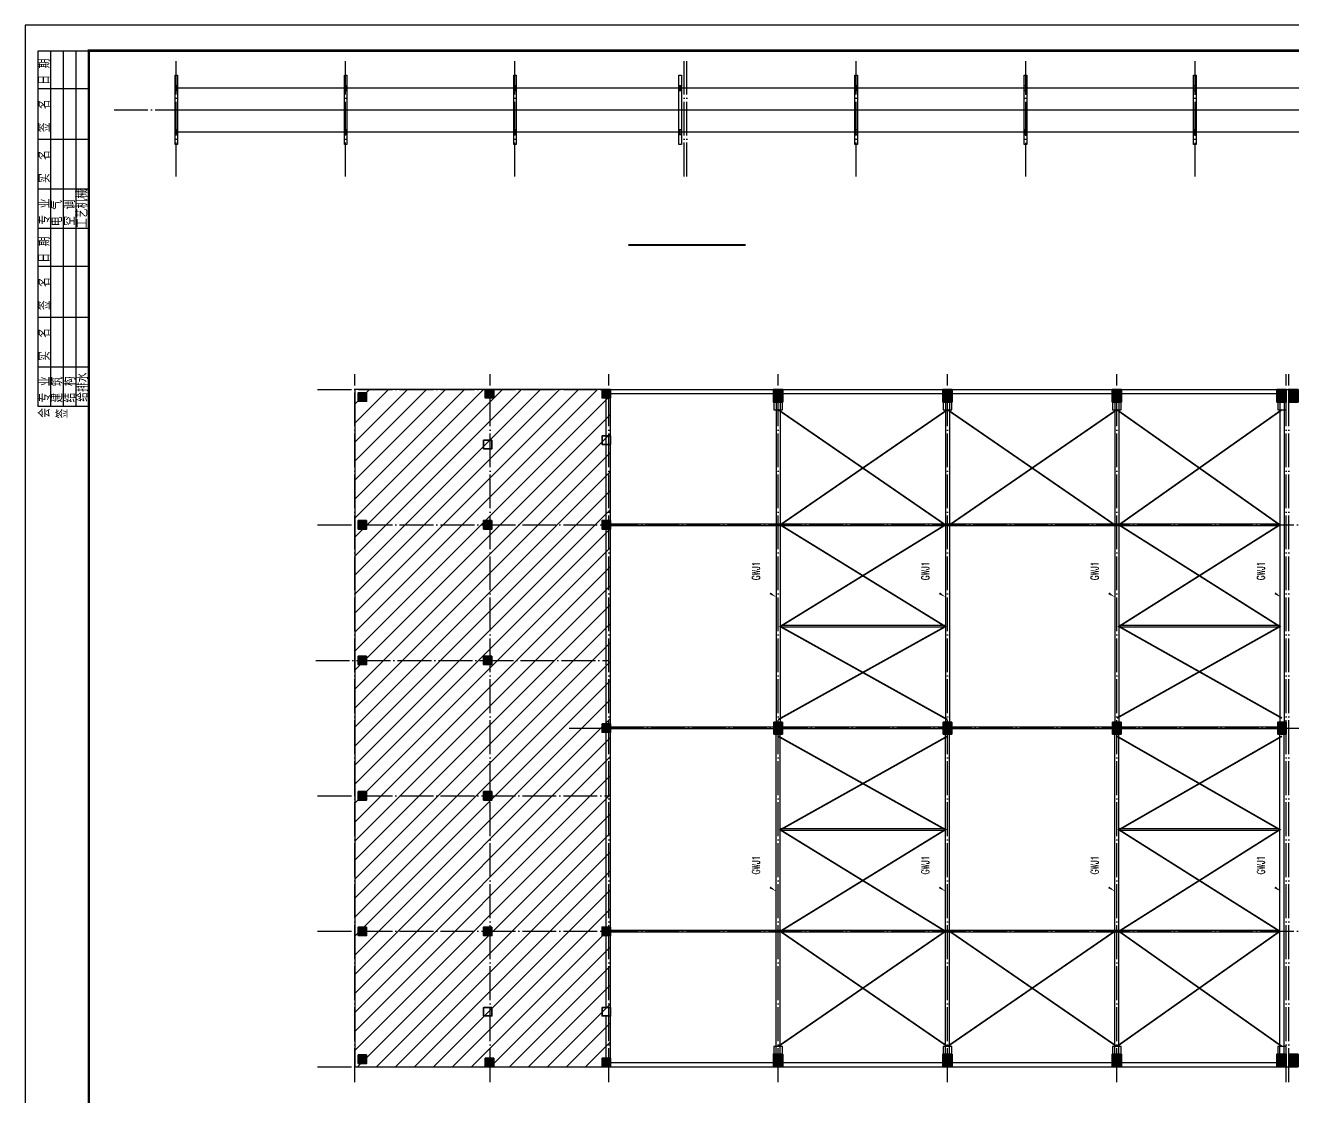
# Model space of a CAD drawing. Extents: x -695511 to 885008, y -751583 to -95266.
# Drawn here: x -438610 to -363828, y -677320 to -614115 of the extents above; entities that cross this region are included whole.
import ezdxf

# ---------------------------------------------------------------- set-up
doc = ezdxf.new("R2010")
doc.units = 0
doc.header["$LTSCALE"] = 1000
doc.header["$MEASUREMENT"] = 0
doc.linetypes.add('DOTE', pattern=[2.42, 2, -0.2, 0.02, -0.2])
for name, color, linetype in [('14', 1, 'Continuous'), ('8', 8, 'Continuous'), ('DIM_SYMB', 3, 'Continuous'), ('DOTE', 1, 'Continuous'), ('GKL1', 212, 'Continuous'), ('PUB_TITLE', 4, 'Continuous'), ('XG1', 6, 'Continuous'), ('其他钢构件', 4, 'Continuous'), ('填充', 8, 'Continuous'), ('牛腿', 220, 'Continuous')]:
    doc.layers.add(name, color=color, linetype=linetype)
for name, color, linetype, lineweight in [('BEAM', 4, 'Continuous', 25), ('COLU', 2, 'Continuous', 30), ('支撑', 5, 'Continuous', 35), ('砼柱', 2, 'Continuous', 35), ('系梁', 6, 'Continuous', 35)]:
    doc.layers.add(name, color=color, linetype=linetype, lineweight=lineweight)
doc.styles.add('_TCH_DIM', font='SIMPLEX', dxfattribs={"bigfont": 'GBCBIG'})
doc.styles.add('hztxt', font='romand_pkpm', dxfattribs={"bigfont": 'gbcbig'})

# ---------------------------------------------------------------- blocks, each defined once
blk = doc.blocks.new('zw')
at = {"layer": 'DOTE', "linetype": 'DOTE'}
for p, q in [((-185373, -1049032), (-185373, -1007232)), ((-177373, -1049032), (-177373, -1007232)), ((-170373, -1049032), (-170373, -1007232)), ((-160373, -1049032), (-160373, -1007232)), ((-150373, -1049032), (-150373, -1007232)), ((-140373, -1049032), (-140373, -1007232)), ((-130373, -1049032), (-130373, -1007232)), ((-130223, -1049032), (-130223, -1007232)), ((-187573, -1008132), (-73373, -1008132)), ((-187573, -1016132), (-73373, -1016132)), ((-187684, -1024132), (-170373, -1024132)), ((-172717, -1028132), (-73373, -1028132)), ((-187573, -1032132), (-170373, -1032132)), ((-187573, -1040132), (-73373, -1040132)), ((-187573, -1048132), (-73373, -1048132))]:
    blk.add_line(p, q, dxfattribs=at)
blk = doc.blocks.new('3fcol(2)')
at = {"layer": '填充'}
h = blk.add_hatch(color=256, dxfattribs=at)
h.dxf.hatch_style = 1
h.paths.add_polyline_path([(193685, -674397), (193185, -674397), (193185, -674897), (193685, -674897)])
h = blk.add_hatch(color=256, dxfattribs=at)
h.dxf.hatch_style = 1
h.paths.add_polyline_path([(200585, -674397), (200085, -674397), (200085, -674897), (200585, -674897)])
h = blk.add_hatch(color=256, dxfattribs=at)
h.dxf.hatch_style = 1
h.paths.add_polyline_path([(210760, -674397), (210210, -674397), (210210, -675147), (210760, -675147)])
h = blk.add_hatch(color=256, dxfattribs=at)
h.dxf.hatch_style = 1
h.paths.add_polyline_path([(220760, -674397), (220210, -674397), (220210, -675147), (220760, -675147)])
h = blk.add_hatch(color=256, dxfattribs=at)
h.dxf.hatch_style = 1
h.paths.add_polyline_path([(230760, -674397), (230210, -674397), (230210, -675147), (230760, -675147)])
h = blk.add_hatch(color=256, dxfattribs=at)
h.dxf.hatch_style = 1
h.paths.add_polyline_path([(240485, -674397), (239935, -674397), (239935, -675147), (240485, -675147)])
h = blk.add_hatch(color=256, dxfattribs=at)
h.dxf.hatch_style = 1
h.paths.add_polyline_path([(241185, -674397), (240635, -674397), (240635, -675147), (241185, -675147)])
h = blk.add_hatch(color=256, dxfattribs=at)
h.dxf.hatch_style = 1
h.paths.add_polyline_path([(186185, -674597), (185685, -674597), (185685, -675097), (186185, -675097)])
h = blk.add_hatch(color=256, dxfattribs=at)
h.dxf.hatch_style = 1
h.paths.add_polyline_path([(186185, -682147), (185685, -682147), (185685, -682647), (186185, -682647)])
h = blk.add_hatch(color=256, dxfattribs=at)
h.dxf.hatch_style = 1
h.paths.add_polyline_path([(193585, -682147), (193085, -682147), (193085, -682647), (193585, -682647)])
h = blk.add_hatch(color=256, dxfattribs=at)
h.dxf.hatch_style = 1
h.paths.add_polyline_path([(200585, -682147), (200085, -682147), (200085, -682647), (200585, -682647)])
h = blk.add_hatch(color=256, dxfattribs=at)
h.dxf.hatch_style = 1
h.paths.add_polyline_path([(186185, -690147), (185685, -690147), (185685, -690647), (186185, -690647)])
h = blk.add_hatch(color=256, dxfattribs=at)
h.dxf.hatch_style = 1
h.paths.add_polyline_path([(193585, -690147), (193085, -690147), (193085, -690647), (193585, -690647)])
h = blk.add_hatch(color=256, dxfattribs=at)
h.dxf.hatch_style = 1
h.paths.add_polyline_path([(200585, -694147), (200085, -694147), (200085, -694647), (200585, -694647)])
h = blk.add_hatch(color=256, dxfattribs=at)
h.dxf.hatch_style = 1
h.paths.add_polyline_path([(210735, -694047), (210235, -694047), (210235, -694747), (210735, -694747)])
h = blk.add_hatch(color=256, dxfattribs=at)
h.dxf.hatch_style = 1
h.paths.add_polyline_path([(220735, -694047), (220235, -694047), (220235, -694747), (220735, -694747)])
h = blk.add_hatch(color=256, dxfattribs=at)
h.dxf.hatch_style = 1
h.paths.add_polyline_path([(230735, -694047), (230235, -694047), (230235, -694747), (230735, -694747)])
h = blk.add_hatch(color=256, dxfattribs=at)
h.dxf.hatch_style = 1
h.paths.add_polyline_path([(240485, -694047), (239985, -694047), (239985, -694747), (240485, -694747)])
h = blk.add_hatch(color=256, dxfattribs=at)
h.dxf.hatch_style = 1
h.paths.add_polyline_path([(186185, -698147), (185685, -698147), (185685, -698647), (186185, -698647)])
h = blk.add_hatch(color=256, dxfattribs=at)
h.dxf.hatch_style = 1
h.paths.add_polyline_path([(193585, -698147), (193085, -698147), (193085, -698647), (193585, -698647)])
h = blk.add_hatch(color=256, dxfattribs=at)
h.dxf.hatch_style = 1
h.paths.add_polyline_path([(186185, -706147), (185685, -706147), (185685, -706647), (186185, -706647)])
h = blk.add_hatch(color=256, dxfattribs=at)
h.dxf.hatch_style = 1
h.paths.add_polyline_path([(193585, -706147), (193085, -706147), (193085, -706647), (193585, -706647)])
h = blk.add_hatch(color=256, dxfattribs=at)
h.dxf.hatch_style = 1
h.paths.add_polyline_path([(200585, -706147), (200085, -706147), (200085, -706647), (200585, -706647)])
h = blk.add_hatch(color=256, dxfattribs=at)
h.dxf.hatch_style = 1
h.paths.add_polyline_path([(186185, -713697), (185685, -713697), (185685, -714197), (186185, -714197)])
h = blk.add_hatch(color=256, dxfattribs=at)
h.dxf.hatch_style = 1
h.paths.add_polyline_path([(193685, -713897), (193185, -713897), (193185, -714397), (193685, -714397)])
h = blk.add_hatch(color=256, dxfattribs=at)
h.dxf.hatch_style = 1
h.paths.add_polyline_path([(200585, -713897), (200085, -713897), (200085, -714397), (200585, -714397)])
h = blk.add_hatch(color=256, dxfattribs=at)
h.dxf.hatch_style = 1
h.paths.add_polyline_path([(210760, -713647), (210210, -713647), (210210, -714397), (210760, -714397)])
h = blk.add_hatch(color=256, dxfattribs=at)
h.dxf.hatch_style = 1
h.paths.add_polyline_path([(220760, -713647), (220210, -713647), (220210, -714397), (220760, -714397)])
h = blk.add_hatch(color=256, dxfattribs=at)
h.dxf.hatch_style = 1
h.paths.add_polyline_path([(230760, -713647), (230210, -713647), (230210, -714397), (230760, -714397)])
h = blk.add_hatch(color=256, dxfattribs=at)
h.dxf.hatch_style = 1
h.paths.add_polyline_path([(240485, -713647), (239935, -713647), (239935, -714397), (240485, -714397)])
h = blk.add_hatch(color=256, dxfattribs=at)
h.dxf.hatch_style = 1
h.paths.add_polyline_path([(241185, -713647), (240635, -713647), (240635, -714397), (241185, -714397)])
at = {"layer": '砼柱', "lineweight": 35}
for points in [[(193685, -674397), (193185, -674397), (193185, -674897), (193685, -674897)], [(200585, -674397), (200085, -674397), (200085, -674897), (200585, -674897)], [(210760, -674397), (210210, -674397), (210210, -675147), (210760, -675147)], [(220760, -674397), (220210, -674397), (220210, -675147), (220760, -675147)], [(230760, -674397), (230210, -674397), (230210, -675147), (230760, -675147)], [(240485, -674397), (239935, -674397), (239935, -675147), (240485, -675147)], [(241185, -674397), (240635, -674397), (240635, -675147), (241185, -675147)], [(186185, -674597), (185685, -674597), (185685, -675097), (186185, -675097)], [(193585, -677397), (193085, -677397), (193085, -677897), (193585, -677897)], [(200585, -677147), (200085, -677147), (200085, -677647), (200585, -677647)], [(186185, -682147), (185685, -682147), (185685, -682647), (186185, -682647)], [(193585, -682147), (193085, -682147), (193085, -682647), (193585, -682647)], [(200585, -682147), (200085, -682147), (200085, -682647), (200585, -682647)], [(186185, -690147), (185685, -690147), (185685, -690647), (186185, -690647)], [(193585, -690147), (193085, -690147), (193085, -690647), (193585, -690647)], [(200585, -694147), (200085, -694147), (200085, -694647), (200585, -694647)], [(210735, -694047), (210235, -694047), (210235, -694747), (210735, -694747)], [(220735, -694047), (220235, -694047), (220235, -694747), (220735, -694747)], [(230735, -694047), (230235, -694047), (230235, -694747), (230735, -694747)], [(240485, -694047), (239985, -694047), (239985, -694747), (240485, -694747)], [(186185, -698147), (185685, -698147), (185685, -698647), (186185, -698647)], [(193585, -698147), (193085, -698147), (193085, -698647), (193585, -698647)], [(186185, -706147), (185685, -706147), (185685, -706647), (186185, -706647)], [(193585, -706147), (193085, -706147), (193085, -706647), (193585, -706647)], [(200585, -706147), (200085, -706147), (200085, -706647), (200585, -706647)], [(193585, -710897), (193085, -710897), (193085, -711397), (193585, -711397)], [(200585, -710897), (200085, -710897), (200085, -711397), (200585, -711397)], [(186185, -713697), (185685, -713697), (185685, -714197), (186185, -714197)], [(193685, -713897), (193185, -713897), (193185, -714397), (193685, -714397)], [(200585, -713897), (200085, -713897), (200085, -714397), (200585, -714397)], [(210760, -713647), (210210, -713647), (210210, -714397), (210760, -714397)], [(220760, -713647), (220210, -713647), (220210, -714397), (220760, -714397)], [(230760, -713647), (230210, -713647), (230210, -714397), (230760, -714397)], [(240485, -713647), (239935, -713647), (239935, -714397), (240485, -714397)], [(241185, -713647), (240635, -713647), (240635, -714397), (241185, -714397)]]:
    blk.add_lwpolyline(points, close=True, dxfattribs=at)
blk = doc.blocks.new('GKz1')
at = {"layer": 'COLU'}
for points in [[(863244, -675532), (863319, -675532)], [(863244, -675540), (863244, -675532)], [(863244, -675540), (863319, -675540)], [(863278, -675540), (863278, -675674)], [(863284, -675540), (863284, -675674)], [(863319, -675540), (863319, -675532)], [(863244, -675674), (863319, -675674)], [(863244, -675682), (863244, -675674)], [(863244, -675682), (863319, -675682)], [(863319, -675682), (863319, -675674)]]:
    blk.add_lwpolyline(points, dxfattribs=at)
blk = doc.blocks.new('A$C393D5F54')
at = {"layer": '14'}
for p, q in [((0, 446), (0, 14446)), ((0, 14446), (2000, 14446)), ((500, 446), (500, 14446)), ((1000, 446), (1000, 14446)), ((1500, 446), (1500, 14446)), ((2000, 446), (2000, 14446)), ((2000, 12946), (0, 12946)), ((2000, 10946), (0, 10946)), ((2000, 8990), (0, 8990)), ((2000, 7446), (0, 7446)), ((2000, 5946), (0, 5946)), ((2000, 3946), (0, 3946)), ((2000, 1990), (0, 1990)), ((2000, 446), (0, 446))]:
    blk.add_line(p, q, dxfattribs=at)
at = {"layer": '14', "style": 'hztxt', "width": 0.85}
for s, p in [('日 期', (462, 13105)), ('签  名', (466, 11238)), ('实  名', (466, 9238)), ('工艺机械', (1953, 7471)), ('专 业', (472, 7598)), ('电 气', (957, 7540)), ('空 调', (1460, 7558)), ('日 期', (462, 6105)), ('签  名', (466, 4238)), ('实  名', (466, 2238)), ('专 业', (480, 598)), ('建 筑', (967, 592)), ('结 构', (1470, 597)), ('给排水', (1970, 629)), ('会', (470, -3)), ('签', (1174, -27))]:
    blk.add_text(s, height=450, rotation=90, dxfattribs=at).set_placement(p)

msp = doc.modelspace()

# ---------------------------------------------------------------- hatches: boundary and pattern name
at = {"layer": '8'}
h = msp.add_hatch(dxfattribs=at)
h.set_pattern_fill('ANSI31', color=256, scale=500)
h.set_pattern_definition([(45, (-989574.5, 132279.5), (-561.266, 561.266), [])])
h.paths.add_polyline_path([(-404052.5, -635614), (-419152.5, -635614), (-419152.5, -675614), (-404052.5, -675614)])

# ---------------------------------------------------------------- linework, layer by layer
msp.add_lwpolyline([(-404052.5, -635614), (-419152.5, -635614), (-419152.5, -675614), (-404052.5, -675614)], close=True, dxfattribs=at)
at = {"layer": 'BEAM'}
for p, q in [((-404052.5, -635614), (-394402.5, -635614)), ((-393902.5, -635614), (-384402.5, -635614)), ((-383902.5, -635614), (-374402.5, -635614)), ((-373902.5, -635614), (-364652.5, -635614)), ((-404302.5, -643314), (-404302.5, -636114)), ((-404052.5, -635864), (-394402.5, -635864)), ((-404052.5, -643314), (-404052.5, -636114)), ((-393902.5, -635864), (-384402.5, -635864)), ((-383902.5, -635864), (-374402.5, -635864)), ((-373902.5, -635864), (-364652.5, -635864)), ((-404302.5, -655314), (-404302.5, -643914)), ((-404052.5, -655314), (-404052.5, -643914)), ((-404302.5, -667314), (-404302.5, -655914)), ((-404052.5, -667314), (-404052.5, -655914)), ((-404302.5, -672114), (-404302.5, -667914)), ((-404052.5, -672164), (-404052.5, -667914)), ((-404302.5, -675114), (-404302.5, -672614)), ((-404052.5, -675114), (-404052.5, -672614)), ((-404002.5, -675364), (-394402.5, -675364)), ((-404002.5, -675614), (-394402.5, -675614)), ((-393902.5, -675364), (-384402.5, -675364)), ((-393902.5, -675614), (-384402.5, -675614)), ((-383902.5, -675364), (-374402.5, -675364)), ((-383902.5, -675614), (-374402.5, -675614)), ((-373902.5, -675364), (-364652.5, -675364)), ((-373902.5, -675614), (-364652.5, -675614))]:
    msp.add_line(p, q, dxfattribs=at)
at = {"layer": 'DIM_SYMB', "const_width": 105}
msp.add_lwpolyline([(-403002.8, -627089.5), (-396063, -627089.5)], dxfattribs=at)
at = {"layer": 'DIM_SYMB'}
for points in [[(-395078.2, -645253.3, 0, 0, 0), (-395078.2, -647355.5, 0, 0, 0), (-394255.5, -647895.4, 0, 120, 0), (-394631.7, -647648.5, 0, 0, 0)], [(-385078.2, -645253.3, 0, 0, 0), (-385078.2, -647355.5, 0, 0, 0), (-384255.5, -647895.4, 0, 120, 0), (-384631.7, -647648.5, 0, 0, 0)], [(-375078.2, -645253.3, 0, 0, 0), (-375078.2, -647355.5, 0, 0, 0), (-374255.5, -647895.4, 0, 120, 0), (-374631.7, -647648.5, 0, 0, 0)], [(-365263.4, -645253.3, 0, 0, 0), (-365263.4, -647355.5, 0, 0, 0), (-364440.7, -647895.4, 0, 120, 0), (-364816.9, -647648.5, 0, 0, 0)], [(-395078.2, -662622.7, 0, 0, 0), (-395078.2, -664724.9, 0, 0, 0), (-394255.5, -665264.8, 0, 120, 0), (-394631.7, -665017.9, 0, 0, 0)], [(-385078.2, -662622.7, 0, 0, 0), (-385078.2, -664724.9, 0, 0, 0), (-384255.5, -665264.8, 0, 120, 0), (-384631.7, -665017.9, 0, 0, 0)], [(-375078.2, -662622.7, 0, 0, 0), (-375078.2, -664724.9, 0, 0, 0), (-374255.5, -665264.8, 0, 120, 0), (-374631.7, -665017.9, 0, 0, 0)], [(-365263.4, -662622.7, 0, 0, 0), (-365263.4, -664724.9, 0, 0, 0), (-364440.7, -665264.8, 0, 120, 0), (-364816.9, -665017.9, 0, 0, 0)]]:
    msp.add_lwpolyline(points, format="xyseb", dxfattribs=at)
at = {"layer": 'DOTE', "linetype": 'DOTE'}
for p, q in [((-429695.3, -623043.5), (-429695.3, -616222.5)), ((-419695.3, -623043.5), (-419695.3, -616222.5)), ((-409695.3, -623043.5), (-409695.3, -616222.5)), ((-399695.3, -623043.5), (-399695.3, -616222.5)), ((-399545.3, -623043.5), (-399545.3, -616222.5)), ((-389545.3, -623043.5), (-389545.3, -616222.5)), ((-379545.3, -616222.5), (-379545.3, -623043.5)), ((-369545.3, -616222.5), (-369545.3, -623043.5)), ((-433366.2, -619108.5), (-350872.5, -619108.5))]:
    msp.add_line(p, q, dxfattribs=at)
at = {"layer": 'GKL1'}
for p, q in [((-394277.5, -636314), (-394277.5, -655314)), ((-394027.5, -636314), (-394027.5, -655314)), ((-384277.5, -636314), (-384277.5, -655314)), ((-384027.5, -636314), (-384027.5, -655314)), ((-374277.5, -636314), (-374277.5, -655314)), ((-374027.5, -636314), (-374027.5, -655314)), ((-364527.5, -636314), (-364527.5, -655314)), ((-364277.5, -636314), (-364277.5, -655314)), ((-394277.5, -674914), (-394277.5, -655914)), ((-394027.5, -674914), (-394027.5, -655914)), ((-384277.5, -674914), (-384277.5, -655914)), ((-384027.5, -674914), (-384027.5, -655914)), ((-374277.5, -674914), (-374277.5, -655914)), ((-374027.5, -674914), (-374027.5, -655914)), ((-364527.5, -674914), (-364527.5, -655914)), ((-364277.5, -674914), (-364277.5, -655914))]:
    msp.add_line(p, q, dxfattribs=at)
at = {"layer": 'PUB_TITLE'}
msp.add_lwpolyline([(-438610.2, -703215.2), (-280960.2, -703215.2), (-280960.2, -614115.2), (-438610.2, -614115.2)], close=True, dxfattribs=at)
at = {"layer": 'PUB_TITLE', "const_width": 150}
msp.add_lwpolyline([(-434860.2, -701715.2), (-282460.2, -701715.2), (-282460.2, -615615.2), (-434860.2, -615615.2)], close=True, dxfattribs=at)
at = {"layer": 'XG1', "color": 0}
for points in [[(-364527.5, -643564), (-404052.5, -643564)], [(-364527.5, -643664), (-404052.5, -643664)], [(-384277.5, -649564), (-394027.5, -649564)], [(-384277.5, -649664), (-394027.5, -649664)], [(-364527.5, -649564), (-374027.5, -649564)], [(-364527.5, -649664), (-374027.5, -649664)], [(-364527.5, -655564), (-404052.5, -655564)], [(-364527.5, -655664), (-404052.5, -655664)], [(-384277.5, -661564), (-394027.5, -661564)], [(-384277.5, -661664), (-394027.5, -661664)], [(-364527.5, -661564), (-374027.5, -661564)], [(-364527.5, -661664), (-374027.5, -661664)], [(-364527.5, -667564), (-404052.5, -667564)], [(-364527.5, -667664), (-404052.5, -667664)]]:
    msp.add_lwpolyline(points, dxfattribs=at)
at = {"layer": '其他钢构件', "linetype": 'ByBlock'}
for points in [[(-429620.3, -621158.5), (-429770.3, -621158.5), (-429770.3, -617058.5), (-429620.3, -617058.5), (-429620.3, -621158.5)], [(-419620.3, -621158.5), (-419770.3, -621158.5), (-419770.3, -617058.5), (-419620.3, -617058.5), (-419620.3, -621158.5)], [(-409620.3, -621158.5), (-409770.3, -621158.5), (-409770.3, -617058.5), (-409620.3, -617058.5), (-409620.3, -621158.5)], [(-399870.3, -621158.5), (-400020.3, -621158.5), (-400020.3, -617058.5), (-399870.3, -617058.5), (-399870.3, -621158.5)], [(-389470.3, -621158.5), (-389620.3, -621158.5), (-389620.3, -617058.5), (-389470.3, -617058.5), (-389470.3, -621158.5)], [(-379470.3, -621158.5), (-379620.3, -621158.5), (-379620.3, -617058.5), (-379470.3, -617058.5), (-379470.3, -621158.5)], [(-369470.3, -621158.5), (-369620.3, -621158.5), (-369620.3, -617058.5), (-369470.3, -617058.5), (-369470.3, -621158.5)]]:
    msp.add_lwpolyline(points, dxfattribs=at)
at = {"layer": '支撑', "const_width": 100}
for points in [[(-394152.5, -636814), (-384277.5, -643614), (-394027.5, -649613.9), (-384152.5, -655115.7)], [(-394152.5, -655115.7), (-384277.5, -649617.6), (-394027.5, -643614), (-384152.5, -636814)], [(-384152.5, -636814), (-374277.5, -643614)], [(-384027.5, -643614), (-374152.5, -636814)], [(-374152.5, -636814), (-364527.5, -643614), (-374027.5, -649613.9), (-364402.5, -655026.7)], [(-374152.5, -655026.7), (-364527.5, -649617.6), (-374027.5, -643614), (-364402.5, -636814)], [(-394152.5, -674414), (-384277.5, -667614), (-394027.5, -661623.3), (-384152.5, -656093.7)], [(-394152.5, -656093.7), (-384277.5, -661610.4), (-394027.5, -667614), (-384152.5, -674414)], [(-374152.5, -674414), (-364527.5, -667614), (-374027.5, -661617.9), (-364402.5, -656093.7)], [(-374152.5, -656093.7), (-364527.5, -661611.7), (-374027.5, -667614), (-364402.5, -674414)], [(-384152.5, -674414), (-374277.5, -667614)], [(-384027.5, -667614), (-374152.5, -674414)]]:
    msp.add_lwpolyline(points, dxfattribs=at)
at = {"layer": '牛腿'}
for points in [[(-394402.5, -636314), (-394402.5, -636814), (-393902.5, -636814), (-393902.5, -636314), (-394402.5, -636314)], [(-384402.5, -636314), (-384402.5, -636814), (-383902.5, -636814), (-383902.5, -636314), (-384402.5, -636314)], [(-374402.5, -636314), (-374402.5, -636814), (-373902.5, -636814), (-373902.5, -636314), (-374402.5, -636314)], [(-364652.5, -636314), (-364652.5, -636814), (-364152.5, -636814), (-364152.5, -636314), (-364652.5, -636314)], [(-394402.5, -674414), (-394402.5, -674914), (-393902.5, -674914), (-393902.5, -674414), (-394402.5, -674414)], [(-384402.5, -674414), (-384402.5, -674914), (-383902.5, -674914), (-383902.5, -674414), (-384402.5, -674414)], [(-374402.5, -674414), (-374402.5, -674914), (-373902.5, -674914), (-373902.5, -674414), (-374402.5, -674414)], [(-364652.5, -674414), (-364652.5, -674914), (-364152.5, -674914), (-364152.5, -674414), (-364652.5, -674414)]]:
    msp.add_lwpolyline(points, dxfattribs=at)
at = {"layer": '系梁', "color": 0, "const_width": 80}
for points in [[(-429689.3, -617808.5), (-399951.3, -617808.5)], [(-399939.3, -617808.5), (-352201.3, -617808.5)], [(-429689.3, -619108.5), (-399951.3, -619108.5)], [(-399951.3, -619108.5), (-352201.3, -619108.5)], [(-429689.3, -620408.5), (-399951.3, -620408.5)], [(-399951.3, -620408.5), (-352201.3, -620408.5)]]:
    msp.add_lwpolyline(points, dxfattribs=at)

# ---------------------------------------------------------------- block references
at = {"xscale": 2, "yscale": 2, "zscale": 2}
for p in [(-2156258.2, 733405), (-2146258.2, 733405), (-2136258.2, 733405), (-2126508.2, 733405), (-2116108.2, 733405), (-2106108.2, 733405), (-2096108.2, 733405)]:
    msp.add_blockref('GKz1', p, dxfattribs=at)
at = {"xscale": -2, "yscale": 2, "zscale": 2, "rotation": 180}
for p in [(-2156258.2, -1971622), (-2146258.2, -1971622), (-2136258.2, -1971622), (-2126508.2, -1971622), (-2116108.2, -1971622), (-2106108.2, -1971622), (-2096108.2, -1971622)]:
    msp.add_blockref('GKz1', p, dxfattribs=at)
for name, p in [('zw', (-233779.6, 372517.5)), ('3fcol(2)', (-604637.8, 38782.5))]:
    msp.add_blockref(name, p)
at = {"layer": '14', "color": 6, "xscale": 1.5, "yscale": 1.5, "zscale": 1.5}
msp.add_blockref('A$C393D5F54', (-437860.2, -637283.6), dxfattribs=at)

# ---------------------------------------------------------------- texts
at = {"layer": 'DIM_SYMB', "color": 7, "style": '_TCH_DIM', "width": 0.705882}
for p in [(-395235.7, -646881.9), (-385235.7, -646881.9), (-375235.7, -646881.9), (-365420.9, -646881.9), (-395235.7, -664251.3), (-385235.7, -664251.3), (-375235.7, -664251.3), (-365420.9, -664251.3)]:
    msp.add_text('GWJ1', height=446.25, rotation=90, dxfattribs=at).set_placement(p)

doc.saveas('drawing.dxf')
